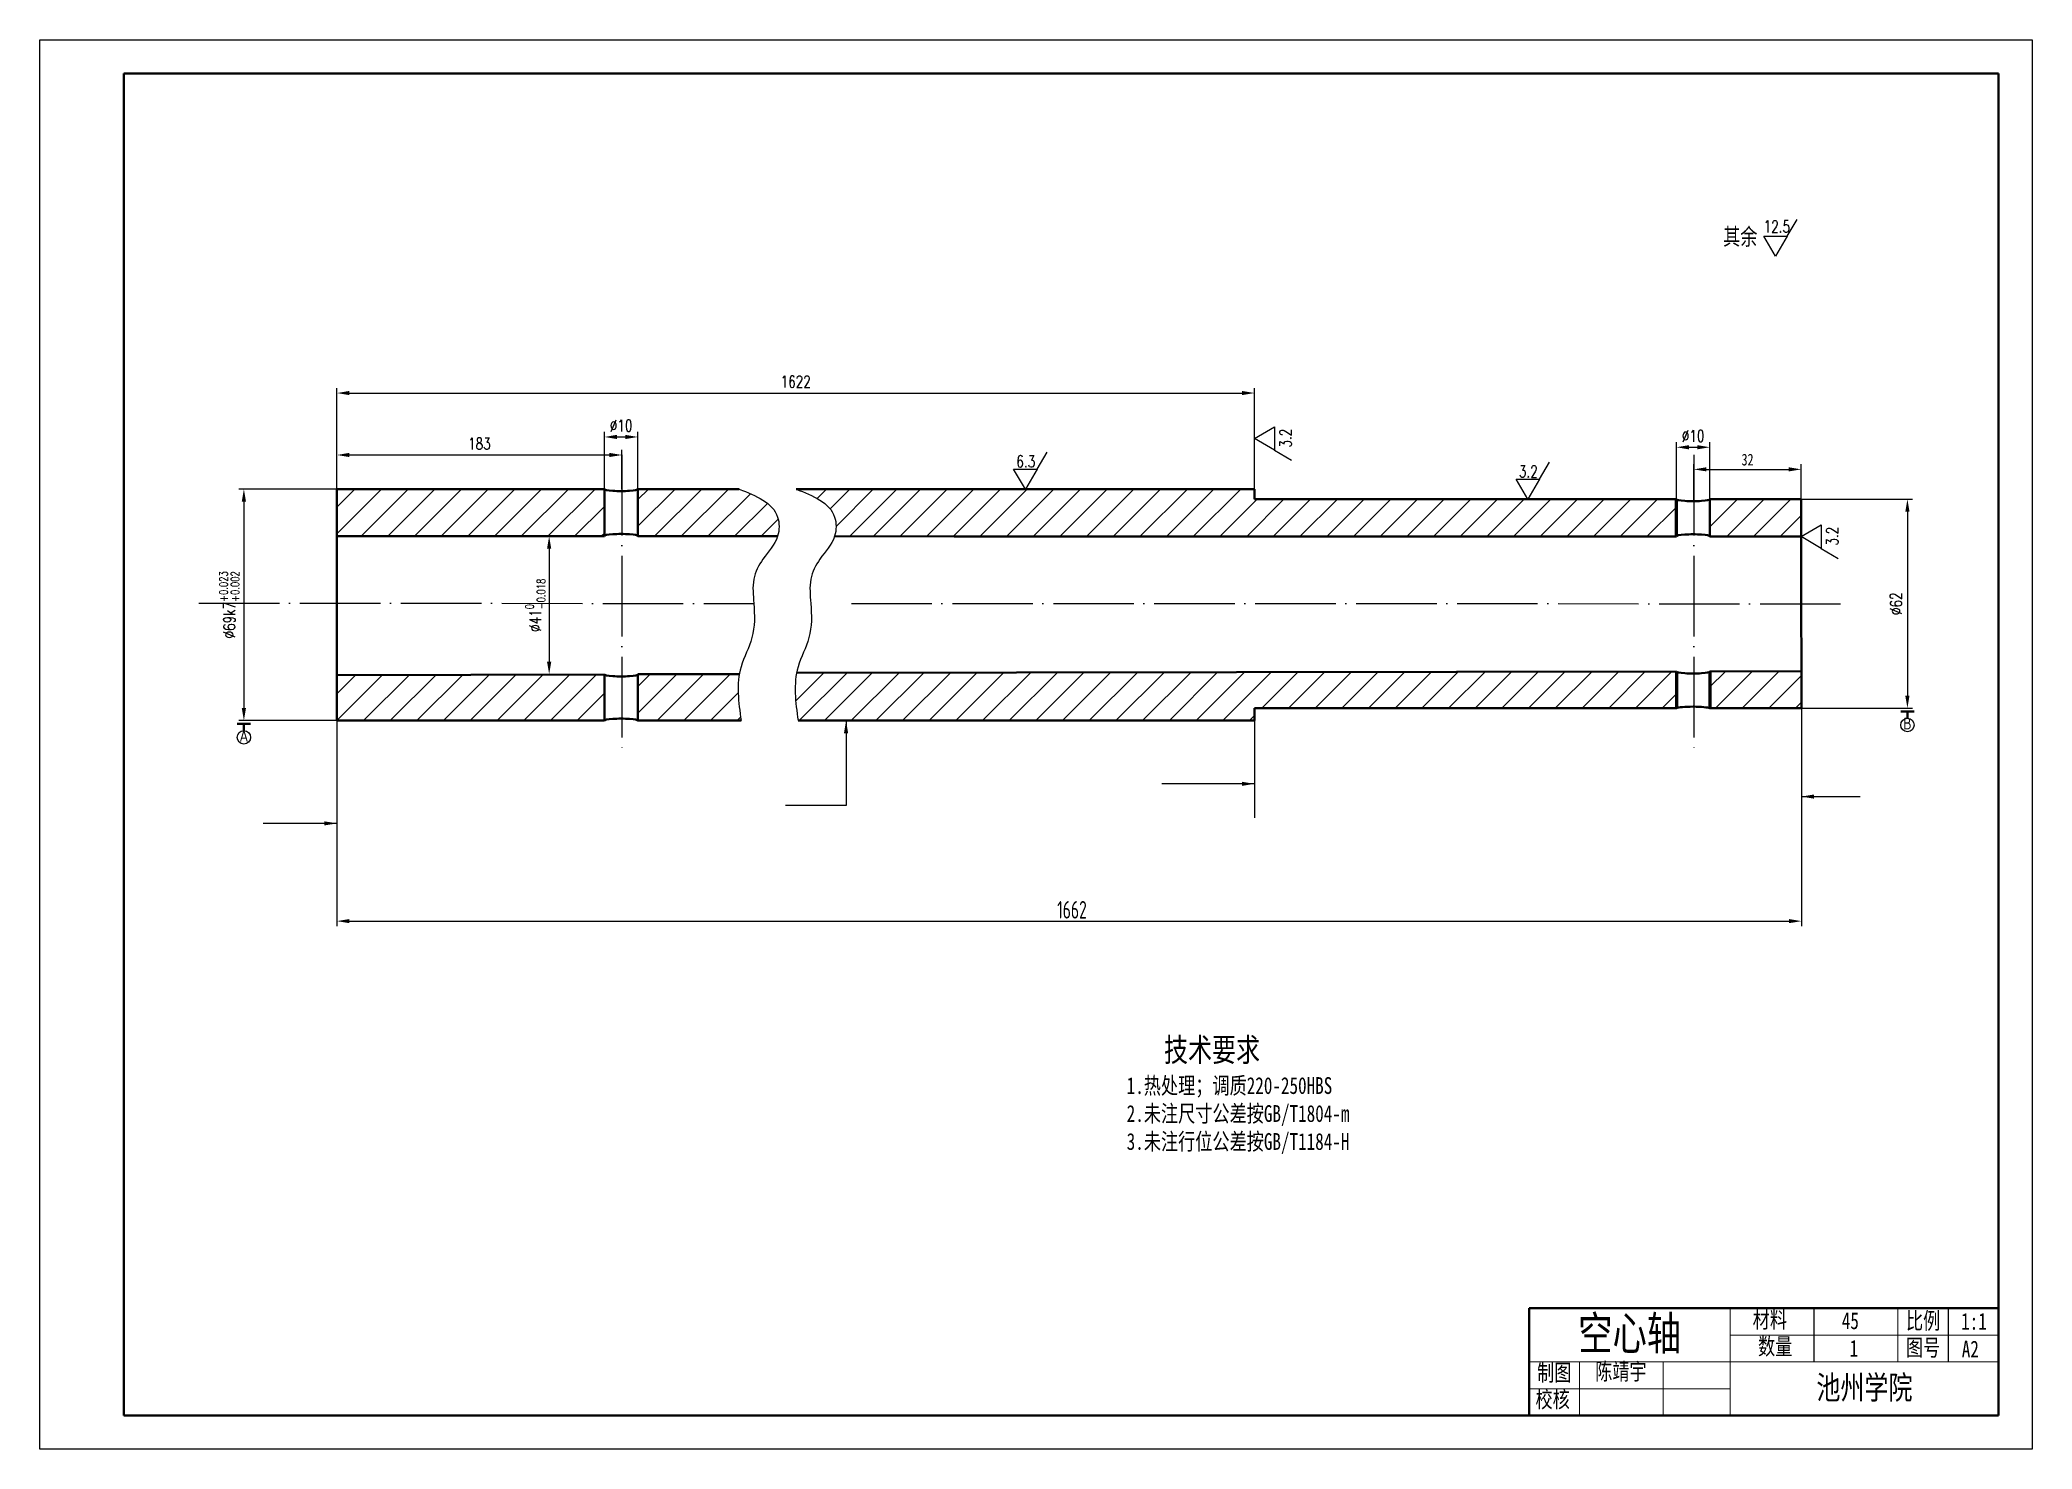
# Model space of a CAD drawing. Header units: inches. Extents: x 1164 to 1758, y 192 to 612.
import ezdxf
from ezdxf.enums import TextEntityAlignment as Align

# ---------------------------------------------------------------- set-up
doc = ezdxf.new("R2010")
doc.units = ezdxf.units.IN
doc.header["$MEASUREMENT"] = 0
doc.linetypes.add('ACAD_ISO04W100', pattern=[30, 24, -3, 0, -3])
doc.linetypes.add('CENTER2', pattern=[28.575, 19.05, -3.175, 3.175, -3.175])
for name, color, linetype in [('biaozhu', 210, 'Continuous'), ('dim', 7, 'Continuous'), ('图层2', 50, 'CENTER2')]:
    doc.layers.add(name, color=color, linetype=linetype)
for name, color, linetype, lineweight in [('cushixian', 4, 'Continuous', 50), ('中心线层', 4, 'ACAD_ISO04W100', 25), ('文字', 7, 'Continuous', 35), ('文字层', 7, 'Continuous', 25), ('标注层', 3, 'Continuous', 25), ('粗实线', 7, 'Continuous', 50), ('粗实线层', 7, 'Continuous', 50), ('细实线', 7, 'Continuous', 20), ('细实线层', 1, 'Continuous', 20)]:
    doc.layers.add(name, color=color, linetype=linetype, lineweight=lineweight)
doc.styles.get("Standard").update_dxf_attribs({"font": 'gbenor.shx', "width": 0.75, "bigfont": 'gbcbig.shx'})
doc.styles.add('工程字', font='gbenor.shx', dxfattribs={"bigfont": 'gbcbig.shx'})
doc.dimstyles.new('GB-3.5$0', dxfattribs={"dimscale": 1.5, "dimtxt": 3.5, "dimasz": 2.5, "dimexe": 1, "dimexo": 0, "dimgap": 0.5, "dimtad": 1, "dimdec": 0, "dimdsep": 46, "dimtxsty": 'Standard', "dimcen": 0, "dimclrt": 7, "dimadec": 0, "dimazin": 2, "dimtfac": 1, "dimtdec": 0, "dimtmove": 0, "dimatfit": 3, "dimfxl": 1, "dimarcsym": 0})
doc.dimstyles.new('GB-3.5$7', dxfattribs={"dimscale": 1.5, "dimtxt": 3.5, "dimasz": 2.5, "dimexe": 1, "dimexo": 0, "dimgap": 0.5, "dimtad": 1, "dimdec": 0, "dimdsep": 46, "dimtxsty": 'Standard', "dimcen": 0, "dimclrt": 7, "dimadec": 0, "dimazin": 2, "dimtfac": 1, "dimtdec": 0, "dimtmove": 0, "dimatfit": 3, "dimfxl": 1, "dimarcsym": 0})

# ---------------------------------------------------------------- blocks, each defined once
blk = doc.blocks.new('下基准')
at = {"layer": '标注层'}
blk.add_circle((0, -5), 2, dxfattribs=at)
at = {"layer": '粗实线层'}
for p, q in [((2, -1), (-2, -1)), ((0, -3), (0, -1))]:
    blk.add_line(p, q, dxfattribs=at)
at = {"layer": '文字层'}
blk.add_attdef('A', text='', height=3.5, dxfattribs=at).set_placement((0, -4.56), align=Align.MIDDLE_CENTER)
blk = doc.blocks.new('*D19')
at = {"layer": 'Defpoints', "color": 0, "transparency": 16777216}
for p in [(1688.72, 413.3), (1252.07, 409.62), (1688.72, 349.86)]:
    blk.add_point(p, dxfattribs=at)
at = {"layer": '标注层', "color": 0, "lineweight": -2, "transparency": 16777216}
for p, q in [((1688.72, 413.3), (1688.72, 348.36)), ((1252.07, 409.62), (1252.07, 348.36)), ((1255.82, 349.86), (1684.97, 349.86))]:
    blk.add_line(p, q, dxfattribs=at)
at = {"layer": '标注层', "color": 0, "transparency": 16777216}
for points in [[(1255.82, 350.49), (1255.82, 349.24), (1252.07, 349.86)], [(1684.97, 350.49), (1684.97, 349.24), (1688.72, 349.86)]]:
    blk.add_solid(points, dxfattribs=at)
at = {"layer": '标注层', "color": 7, "transparency": 16777216, "insert": (1471.22, 353.24), "char_height": 5.25, "attachment_point": 5}
blk.add_mtext('1662', dxfattribs=at)

msp = doc.modelspace()

# ---------------------------------------------------------------- hatches: boundary and pattern name
at = {"layer": '标注层'}
h = msp.add_hatch(dxfattribs=at)
h.set_pattern_fill('ANSI31', color=256, scale=45, style=0)
h.set_pattern_definition([(45, (1252.068, 409.618), (-3.97748, 3.97748), [])])
h.paths.add_polyline_path([(1331.81, 478.62), (1252.07, 478.62), (1252.07, 464.58), (1331.81, 464.57)])
edge = h.paths.add_edge_path()
edge.add_spline(control_points=[(1383.46, 464.56), (1384.04, 466.39), (1384.05, 473.83), (1377.01, 476.63), (1372.01, 478.62)], knot_values=[0, 0, 0, 0, 5.736517, 19.891382, 19.891382, 19.891382, 19.891382], degree=3, periodic=0)
edge.add_line((1372.01, 478.62), (1341.81, 478.62))
edge.add_line((1341.81, 478.62), (1341.81, 464.57))
edge.add_line((1341.81, 464.57), (1383.46, 464.56))
edge = h.paths.add_edge_path()
edge.add_spline(control_points=[(1372.55, 409.62), (1371.92, 414.34), (1371.28, 419.05), (1372.06, 423.5)], knot_values=[63.519621, 63.519621, 63.519621, 63.519621, 77.311484, 77.311484, 77.311484, 77.311484], degree=3, periodic=0)
edge.add_line((1372.06, 423.5), (1341.81, 423.43))
edge.add_line((1341.81, 423.43), (1341.81, 409.62))
edge.add_line((1341.81, 409.62), (1372.28, 409.62))
edge.add_line((1372.28, 409.62), (1372.52, 409.86))
h.paths.add_polyline_path([(1331.81, 423.4), (1252.07, 423.21), (1252.07, 409.62), (1331.81, 409.62)])

# ---------------------------------------------------------------- linework, layer by layer
at = {"lineweight": 70}
for p, q in [((1651.42, 464.47), (1651.42, 475.62)), ((1651.42, 424.25), (1651.42, 413.31)), ((1661.42, 424.27), (1661.42, 413.31))]:
    msp.add_line(p, q, dxfattribs=at)
at = {"layer": 'biaozhu', "color": 0, "lineweight": -3}
for p, q in [((1692.5, 218.5), (1692.5, 234.5)), ((1732.5, 234.5), (1732.5, 218.5))]:
    msp.add_line(p, q, dxfattribs=at)
at = {"layer": '中心线层'}
for p, q in [((1337.04, 488.78), (1337.04, 399.79)), ((1656.65, 488.78), (1656.65, 399.79)), ((1210.95, 444.59), (1376.37, 444.56)), ((1405.47, 444.51), (1701.53, 444.46))]:
    msp.add_line(p, q, dxfattribs=at)
at = {"layer": '标注层'}
for p, q in [((1684.5, 553.95), (1687.48, 559)), ((1677.5, 553.95), (1684.5, 553.95)), ((1681, 548), (1677.5, 553.95)), ((1684.5, 553.95), (1681, 548)), ((1252.07, 478.62), (1252.07, 508.74)), ((1255.82, 507.24), (1521.9, 507.24)), ((1525.65, 478.62), (1525.65, 508.74)), ((1331.81, 478.68), (1331.81, 495.65)), ((1335.56, 494.15), (1338.06, 494.15)), ((1341.81, 478.68), (1341.81, 495.65)), ((1525.65, 493.68), (1531.59, 497.18)), ((1531.59, 490.18), (1525.65, 493.68)), ((1531.59, 497.18), (1531.59, 490.18)), ((1252.07, 478.62), (1252.07, 490.28)), ((1255.82, 488.78), (1333.29, 488.78)), ((1337.04, 478.62), (1337.04, 490.28)), ((1460.82, 484.56), (1463.8, 489.62)), ((1531.59, 490.18), (1536.65, 487.2)), ((1651.42, 475.62), (1651.42, 492.59)), ((1655.17, 491.09), (1657.67, 491.09)), ((1661.42, 475.62), (1661.42, 492.59)), ((1453.82, 484.56), (1460.82, 484.56)), ((1457.32, 478.62), (1453.82, 484.56)), ((1460.82, 484.56), (1457.32, 478.62)), ((1603.66, 481.56), (1610.66, 481.56)), ((1607.16, 475.62), (1603.66, 481.56)), ((1610.66, 481.56), (1607.16, 475.62)), ((1610.66, 481.56), (1613.63, 486.62)), ((1656.65, 475), (1656.65, 486)), ((1660.4, 484.5), (1684.9, 484.5)), ((1688.65, 475), (1688.65, 486)), ((1252.07, 478.62), (1222.83, 478.62)), ((1395.22, 475.84), (1398, 478.62)), ((1399.11, 472.73), (1405, 478.62)), ((1400.89, 467.5), (1412, 478.62)), ((1404.89, 464.51), (1419, 478.62)), ((1411.96, 464.51), (1426.07, 478.62)), ((1419.91, 464.51), (1434.02, 478.62)), ((1427.86, 464.51), (1441.98, 478.62)), ((1435.82, 464.5), (1449.93, 478.62)), ((1443.77, 464.5), (1457.89, 478.62)), ((1451.73, 464.5), (1465.84, 478.62)), ((1459.68, 464.5), (1473.8, 478.62)), ((1467.63, 464.5), (1481.75, 478.62)), ((1475.59, 464.5), (1489.71, 478.62)), ((1483.54, 464.5), (1497.66, 478.62)), ((1491.49, 464.49), (1505.62, 478.62)), ((1499.45, 464.49), (1513.57, 478.62)), ((1507.4, 464.49), (1521.53, 478.62)), ((1515.35, 464.49), (1526.48, 475.62)), ((1523.31, 464.49), (1534.44, 475.62)), ((1531.26, 464.49), (1542.39, 475.62)), ((1539.21, 464.49), (1550.35, 475.62)), ((1547.17, 464.48), (1558.3, 475.62)), ((1555.12, 464.48), (1566.26, 475.62)), ((1563.07, 464.48), (1574.21, 475.62)), ((1571.03, 464.48), (1582.17, 475.62)), ((1578.98, 464.48), (1590.12, 475.62)), ((1586.93, 464.48), (1598.08, 475.62)), ((1594.89, 464.48), (1606.03, 475.62)), ((1602.84, 464.47), (1613.99, 475.62)), ((1610.8, 464.47), (1621.94, 475.62)), ((1618.75, 464.47), (1629.9, 475.62)), ((1626.7, 464.47), (1637.85, 475.62)), ((1634.66, 464.47), (1645.81, 475.62)), ((1661.42, 467.37), (1669.67, 475.62)), ((1666.47, 464.46), (1677.63, 475.62)), ((1674.42, 464.46), (1685.58, 475.62)), ((1688.66, 475.62), (1721.81, 475.62)), ((1224.33, 474.87), (1224.33, 413.37)), ((1642.61, 464.47), (1651.42, 473.28)), ((1682.38, 464.46), (1688.65, 470.73)), ((1720.31, 471.87), (1720.31, 417.05)), ((1328.23, 464.57), (1313.85, 464.57)), ((1688.65, 464.46), (1694.59, 467.96)), ((1694.59, 460.96), (1688.65, 464.46)), ((1694.59, 467.96), (1694.59, 460.96)), ((1315.35, 460.82), (1315.35, 427.15)), ((1694.59, 460.96), (1699.65, 457.98)), ((1328.33, 423.4), (1313.85, 423.4)), ((1388.85, 415.54), (1397, 423.69)), ((1389.93, 409.62), (1404, 423.69)), ((1397.43, 409.62), (1411.5, 423.69)), ((1405.43, 409.62), (1419.5, 423.69)), ((1412.75, 409.62), (1426.82, 423.69)), ((1420.71, 409.62), (1434.79, 423.7)), ((1428.66, 409.62), (1442.78, 423.74)), ((1436.62, 409.62), (1450.76, 423.76)), ((1444.57, 409.62), (1458.73, 423.78)), ((1452.53, 409.62), (1466.7, 423.8)), ((1460.48, 409.62), (1474.68, 423.81)), ((1468.44, 409.62), (1482.65, 423.83)), ((1476.39, 409.62), (1490.62, 423.85)), ((1484.35, 409.62), (1498.6, 423.87)), ((1492.3, 409.62), (1506.57, 423.89)), ((1500.26, 409.62), (1514.55, 423.91)), ((1508.21, 409.62), (1522.52, 423.93)), ((1516.17, 409.62), (1530.49, 423.95)), ((1527.86, 413.36), (1538.47, 423.96)), ((1535.81, 413.35), (1546.44, 423.98)), ((1543.76, 413.35), (1554.41, 424)), ((1551.72, 413.35), (1562.39, 424.02)), ((1559.67, 413.35), (1570.36, 424.04)), ((1567.62, 413.34), (1578.33, 424.06)), ((1575.57, 413.34), (1586.31, 424.08)), ((1583.52, 413.34), (1594.28, 424.09)), ((1591.48, 413.33), (1602.26, 424.11)), ((1599.43, 413.33), (1610.23, 424.13)), ((1607.38, 413.33), (1618.2, 424.15)), ((1615.33, 413.33), (1626.18, 424.17)), ((1623.29, 413.32), (1634.15, 424.19)), ((1631.24, 413.32), (1642.12, 424.21)), ((1639.19, 413.32), (1650.1, 424.23)), ((1661.35, 419.57), (1666.04, 424.26)), ((1663.05, 413.31), (1674.02, 424.28)), ((1671, 413.31), (1681.99, 424.3)), ((1678.95, 413.3), (1688.69, 423.04)), ((1647.14, 413.31), (1651.34, 417.52)), ((1524.12, 409.62), (1525.64, 411.13)), ((1686.9, 413.3), (1688.69, 415.09)), ((1688.72, 413.3), (1721.81, 413.3)), ((1252.07, 409.62), (1222.83, 409.62)), ((1525.64, 409.62), (1525.64, 380.6)), ((1525.64, 380.6), (1525.64, 380.6))]:
    msp.add_line(p, q, dxfattribs=at)
msp.add_lwpolyline([(1163.5, 612.5), (1757.5, 612.5), (1757.5, 192.5), (1163.5, 192.5)], close=True, dxfattribs=at)
for points in [[(1372.01, 478.62), (1383.46, 470.3), (1383.46, 464.56), (1379.1, 457.77), (1376.37, 451.77), (1376.37, 444.56), (1375.82, 434.34), (1372.55, 425.63), (1372.55, 409.62)], [(1389, 478.62), (1400.45, 470.3), (1400.45, 464.56), (1396.09, 457.77), (1393.36, 451.77), (1393.36, 444.56), (1392.82, 434.34), (1389.55, 425.63), (1389.55, 409.62)]]:
    msp.add_spline(points, degree=3, dxfattribs=at)
for points in [[(1255.82, 507.87), (1255.82, 506.62), (1252.07, 507.24)], [(1521.9, 507.87), (1521.9, 506.62), (1525.65, 507.24)], [(1335.56, 494.78), (1335.56, 493.53), (1331.81, 494.15)], [(1338.06, 494.78), (1338.06, 493.53), (1341.81, 494.15)], [(1255.82, 489.41), (1255.82, 488.16), (1252.07, 488.78)], [(1333.29, 489.41), (1333.29, 488.16), (1337.04, 488.78)], [(1655.17, 491.71), (1655.17, 490.46), (1651.42, 491.09)], [(1657.67, 491.71), (1657.67, 490.46), (1661.42, 491.09)], [(1660.4, 485.12), (1660.4, 483.88), (1656.65, 484.5)], [(1684.9, 485.12), (1684.9, 483.88), (1688.65, 484.5)], [(1223.71, 474.87), (1224.96, 474.87), (1224.33, 478.62)], [(1719.68, 471.87), (1720.93, 471.87), (1720.31, 475.62)], [(1314.72, 460.82), (1315.97, 460.82), (1315.35, 464.57)], [(1314.72, 427.15), (1315.97, 427.15), (1315.35, 423.4)], [(1719.68, 417.05), (1720.93, 417.05), (1720.31, 413.3)], [(1223.71, 413.37), (1224.96, 413.37), (1224.33, 409.62)]]:
    msp.add_solid(points, dxfattribs=at)
at = {"layer": '粗实线'}
for p, q in [((1188.5, 602.5), (1188.5, 202.5)), ((1188.5, 602.5), (1747.5, 602.5)), ((1747.5, 602.5), (1747.5, 202.5)), ((1747.5, 202.5), (1188.5, 202.5))]:
    msp.add_line(p, q, dxfattribs=at)
at = {"layer": '粗实线', "color": 0}
for p, q in [((1607.5, 202.5), (1607.5, 234.5)), ((1607.5, 234.5), (1747.5, 234.5))]:
    msp.add_line(p, q, dxfattribs=at)
at = {"layer": '粗实线层', "lineweight": 50}
msp.add_line((1252.07, 478.62), (1331.81, 478.62), dxfattribs=at)
at = {"layer": '粗实线层'}
for p, q in [((1252.07, 478.62), (1252.07, 409.62)), ((1331.81, 478.68), (1331.81, 464.57)), ((1341.81, 478.68), (1341.81, 464.57)), ((1341.81, 478.62), (1372.01, 478.62)), ((1389, 478.62), (1525.65, 478.62)), ((1525.65, 478.62), (1525.65, 475.62)), ((1525.65, 475.62), (1651.42, 475.62)), ((1661.42, 475.62), (1661.42, 464.53)), ((1661.42, 475.62), (1688.66, 475.62)), ((1688.65, 464.46), (1688.65, 475.62)), ((1252.07, 464.58), (1331.81, 464.57)), ((1341.81, 464.57), (1383.46, 464.56)), ((1400.45, 464.55), (1436.07, 464.5)), ((1436.07, 464.5), (1651.42, 464.47)), ((1661.42, 464.53), (1688.65, 464.46)), ((1688.65, 464.46), (1688.65, 444.39)), ((1688.69, 424.32), (1688.65, 444.39)), ((1252.11, 423.21), (1331.81, 423.4)), ((1331.81, 423.4), (1331.81, 409.62)), ((1341.81, 423.43), (1372.06, 423.5)), ((1341.81, 423.43), (1341.81, 409.62)), ((1389.11, 423.82), (1651.42, 424.25)), ((1661.42, 424.27), (1688.69, 424.32)), ((1688.69, 424.32), (1688.69, 413.3)), ((1525.64, 413.36), (1651.42, 413.31)), ((1525.64, 413.36), (1525.64, 409.62)), ((1661.42, 413.31), (1688.72, 413.3)), ((1252.07, 409.62), (1331.81, 409.62)), ((1341.81, 409.62), (1372.55, 409.62)), ((1389.55, 409.62), (1525.65, 409.62))]:
    msp.add_line(p, q, dxfattribs=at)
for centre in [(1336.81, 478.62), (1656.42, 475.62), (1336.82, 423.4), (1656.42, 424.25)]:
    msp.add_ellipse(centre, major_axis=(-5, 0), ratio=0.123333, start_param=6.283185, end_param=9.424778, dxfattribs=at)
at = {"layer": '粗实线层', "extrusion": (0, 0, -1)}
for centre, major_axis, ratio, start_param, end_param in [((1336.81, 464.63), (-5, 0), 0.123333, 6.283185, 9.424778), ((1656.42, 464.53), (-5, 0), 0.123333, 6.283185, 9.424778), ((1336.81, 409.6), (-5, 0), 0.123333, 6.283185, 9.424778), ((1656.42, 413.16), (-5.15, 0), 0.119688, 0.244237, 2.900398)]:
    msp.add_ellipse(centre, major_axis=major_axis, ratio=ratio, start_param=start_param, end_param=end_param, dxfattribs=at)
at = {"layer": '细实线', "color": 0}
for p, q in [((1667.5, 202.5), (1667.5, 234.5)), ((1717.5, 218.5), (1717.5, 234.5)), ((1747.5, 226.5), (1667.5, 226.5)), ((1747.5, 218.5), (1607.5, 218.5)), ((1622.5, 202.5), (1622.5, 218.5)), ((1647.5, 202.5), (1647.5, 218.5)), ((1607.5, 210.5), (1667.5, 210.5))]:
    msp.add_line(p, q, dxfattribs=at)
at = {"layer": '细实线层'}
msp.add_line((1372.28, 409.62), (1372.52, 409.86), dxfattribs=at)

# ---------------------------------------------------------------- block references
at = {"layer": '标注层'}
for p, values in [((1720.31, 413.3), {'A': 'B'}), ((1224.33, 409.62), {'A': 'A'})]:
    msp.add_blockref('下基准', p, dxfattribs=at).add_auto_attribs(values)

# ---------------------------------------------------------------- texts
at = {"color": 0, "char_height": 5, "width": 15, "attachment_point": 5}
for s, insert in [('{\\fSimSun|b0|i0|c134|p2;比例}', (1725, 230.5)), ('{\\fSimSun|b0|i0|c134|p2;图号}', (1725, 222.5))]:
    msp.add_mtext(s, dxfattribs=dict(at, insert=insert))
at = {"layer": 'cushixian', "color": 0, "lineweight": -3, "ltscale": 0.1, "insert": (1637.5, 226.5), "char_height": 10, "width": 60, "attachment_point": 5}
msp.add_mtext('{\\fSimSun|b0|i0|c134|p2;空心轴}', dxfattribs=at)
at = {"layer": 'dim', "char_height": 5, "attachment_point": 1}
for s, insert in [('{\\fSimSun|b0|i0|c134|p2;45}', (1700.74, 233.27)), ('{\\fSimSun|b0|i0|c134|p2;1:1}', (1736.32, 233.08)), ('{\\fSimSun|b0|i0|c134|p2;1}', (1703.1, 225.03)), ('{\\fSimSun|b0|i0|c134|p2;A2}', (1736.52, 224.83)), ('{\\fSimSun|b0|i0|c134|p2;陈靖宇}', (1627.22, 218.15))]:
    msp.add_mtext_dynamic_manual_height_columns(s, width=25, gutter_width=1, heights=[0], dxfattribs=dict(at, insert=insert))
at = {"layer": '图层2', "color": 0, "linetype": 'ByBlock', "lineweight": -3, "insert": (1707.5, 210.5), "char_height": 7, "width": 80.0019, "attachment_point": 5}
msp.add_mtext('{\\fSimSun|b0|i0|c134|p2;池州学院}', dxfattribs=at)
at = {"layer": '文字', "color": 0, "attachment_point": 1}
for s, insert, char_height, width in [('{\\fFangSong_GB2312|b0|i0|c134|p49;  \\fSimSun|b0|i0|c134|p2;\\H1.429x;材料}', (1670.61, 233.65), 3.5, 15.3177), ('{\\fSimSun|b0|i0|c134|p2;数量}', (1675.77, 225.64), 5, 15), ('{\\fSimSun|b0|i0|c134|p2;制图}', (1609.92, 217.81), 5, 16.5821), ('{\\fSimSun|b0|i0|c134|p2;校核}', (1609.43, 209.9), 5, 15.2428)]:
    msp.add_mtext(s, dxfattribs=dict(at, insert=insert, char_height=char_height, width=width))
at = {"layer": '标注层', "char_height": 3.5, "attachment_point": 1}
for s, insert in [('{\\Ftxt,gbcbig|c134;12.5}', (1677.44, 558.62)), ('{\\Ftxt,gbcbig|c134;6.3}', (1454.64, 488.62)), ('{\\Ftxt,gbcbig|c134;3.2}', (1604.47, 485.62))]:
    msp.add_mtext_dynamic_manual_height_columns(s, width=12.0418, gutter_width=1, heights=[0], dxfattribs=dict(at, insert=insert))
at = {"layer": '标注层', "style": '工程字'}
for s, insert, char_height, width, attachment_point in [('{\\fSimSun|b0|i0|c134|p2;\\W0.75;其余}', (1670.47, 553.58), 5, 60.9893, 5), ('{\\fFangSong|b0|i0|c134|p49;\\W0.75;    \\H1.892x; \\fSimSun|b0|i0|c134|p2;\\H0.9999x;技术要求\\P\\H0.7142x;1.热处理；调质220-250HBS\\P2.未注尺寸公差按GB/T1804-m\\P3.未注行位公差按GB/T1184-H}', (1487.54, 297.75), 3.7, 352.8187, 4)]:
    msp.add_mtext(s, dxfattribs=dict(at, insert=insert, char_height=char_height, width=width, attachment_point=attachment_point))
at = {"layer": '标注层', "color": 7, "char_height": 3.5, "attachment_point": 5}
for s, insert in [('{\\Ftxt,gbcbig|c134;\\C256;1622}', (1388.86, 510.62)), ('{\\Ftxt,gbcbig|c134;\\C256;%%C10}', (1336.81, 497.53)), ('{\\Ftxt,gbcbig|c134;\\C256;183}', (1294.55, 492.16)), ('{\\Ftxt,gbcbig|c134;\\C256;%%C10}', (1656.42, 494.46))]:
    msp.add_mtext(s, dxfattribs=dict(at, insert=insert))
at = {"layer": '标注层', "char_height": 3.5, "attachment_point": 1, "rotation": 90}
for insert in [(1533.15, 490.99), (1696.15, 461.77)]:
    msp.add_mtext_dynamic_manual_height_columns('{\\Ftxt,gbcbig|c134;3.2}', width=12.0418, gutter_width=1, heights=[0], dxfattribs=dict(at, insert=insert))
at = {"layer": '标注层', "insert": (1672.65, 487.38), "char_height": 3.5, "attachment_point": 5}
msp.add_mtext('{\\Ftxt|c134;32}', dxfattribs=at)
at = {"layer": '标注层', "color": 7, "char_height": 3.5, "attachment_point": 5, "rotation": 90}
for s, insert in [('\\A1;{\\Ftxt,gbcbig|c134;\\C256;%%C69k7\\H0.7x;\\S+0.023^ +0.002;}', (1220, 444.12)), ('\\A1;{\\Ftxt,gbcbig|c134;\\C256;%%C41\\H0.7x;\\S0^ -0.018;}', (1311.23, 443.98)), ('{\\Ftxt,gbcbig|c134;\\C256;%%C62}', (1716.93, 444.46))]:
    msp.add_mtext(s, dxfattribs=dict(at, insert=insert))

# ---------------------------------------------------------------- dimensions: what is measured, and where the dimension line sits
at = {"layer": '标注层'}
dim = msp.add_linear_dim(base=(1688.72, 349.86), p1=(1252.07, 409.62), p2=(1688.72, 413.3), text='1662', dimstyle='GB-3.5$0', dxfattribs=at)
dim.commit()
dim.dimension.update_dxf_attribs({"geometry": '*D19', "text_midpoint": (1471.22, 349.86), "dimtype": 160})

# ---------------------------------------------------------------- leaders
for points in [[(1403.87, 409.62), (1403.87, 384.28), (1385.78, 384.28)], [(1525.64, 390.78), (1498.03, 390.78)], [(1688.72, 386.98), (1706.22, 386.98)], [(1252.07, 378.99), (1230.04, 378.99)]]:
    msp.add_leader(points, dimstyle='GB-3.5$7', override={"dimgap": 0.5, "dimtad": 0}, dxfattribs=at)

doc.saveas('drawing.dxf')
